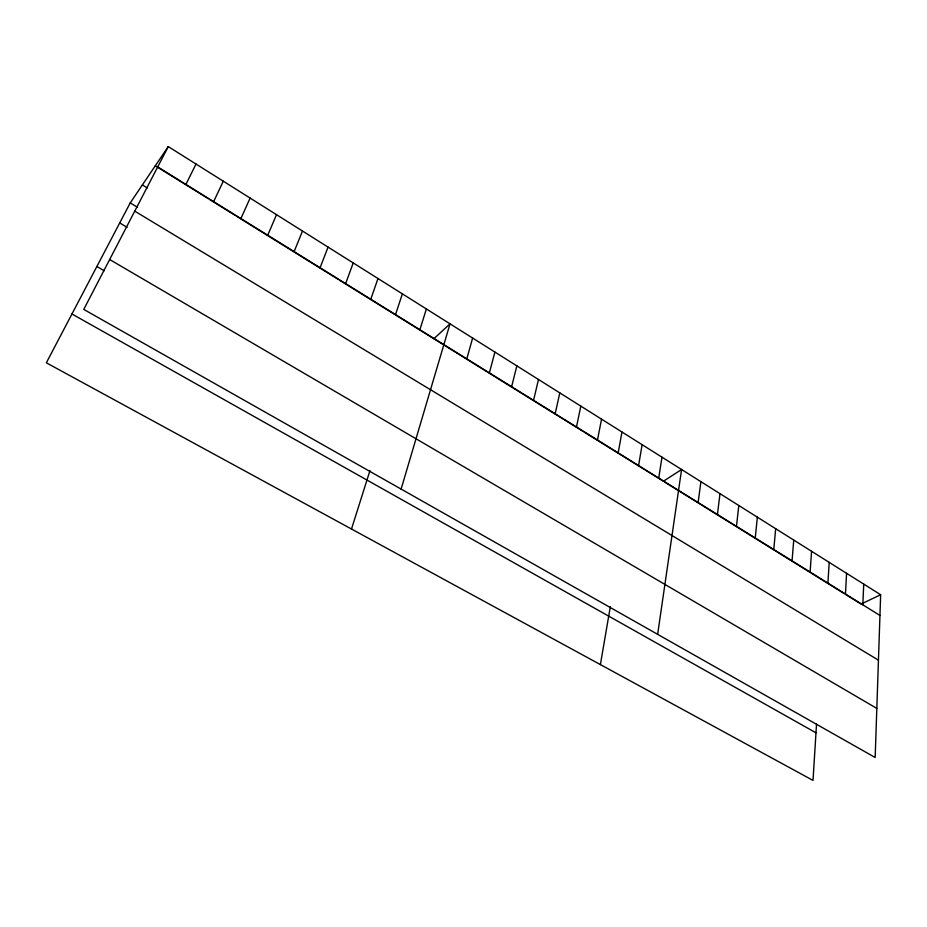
<?xml version="1.0" encoding="UTF-8"?>
<svg xmlns="http://www.w3.org/2000/svg" width="927" height="927" viewBox="0 0 927 927"><rect width="100%" height="100%" fill="white"/><g stroke="black" fill="none" stroke-linecap="round" stroke-linejoin="round"><path stroke-width="1.39" d="M880.65 594.74L875.169 757.498L83.766 309.409L168.262 146.582L880.65 594.74L861.079 604.056L845.447 594.346M862.828 604.821L863.721 584.08M845.482 594.056L846.56 573.292M827.915 583.141L829.19 562.365M816.525 724.172L813.014 780.418L46.35 362.805L130.232 202.897L168.262 146.582M810.105 572.075L811.577 551.287M792.064 560.87L793.744 540.059M773.79 549.514L775.667 528.691M755.25 538.008L757.359 517.173M736.467 526.339L738.796 505.493M717.428 514.52L719.989 493.662M698.124 502.527L700.916 481.669M657.649 634.335L681.588 469.502L663.361 481.275L645.134 469.954M658.715 478.054L661.994 457.173M638.587 465.551L642.121 444.682M600.395 664.601L610.314 606.733M618.182 452.874L621.971 432.005M597.486 440.024L601.542 419.155M576.478 426.976L580.823 406.119M555.18 413.755L559.804 392.886M533.57 400.325L538.483 379.479M511.634 386.71L516.849 365.864M489.386 372.886L494.902 352.063M466.802 358.853L472.631 338.054M401.113 489.085L450.024 323.836L433.848 338.761M419.885 329.722L426.385 308.958M351.495 529.016L369.966 470.58M395.528 314.589L402.376 293.859M370.777 299.224L377.996 278.517M345.632 283.604L353.222 262.932M320.093 267.741L328.065 247.103M294.126 251.611L302.492 231.02M267.741 235.226L276.513 214.682M240.916 218.563L250.116 198.065M213.65 201.634L223.28 181.194M185.921 184.415L196.003 164.033M71.958 313.986L815.992 732.817M96.86 266.501L104.183 270.754M109.664 259.514L876.826 708.413M119.722 222.944L127.115 227.37M134.763 211.147L878.448 660.175M130.232 202.897L137.52 207.312M142.376 184.925L147.289 187.938M157.717 166.895L879.955 615.458M155.296 165.794L181.483 182.051M182.677 182.793L208.401 198.76M209.618 199.525L234.925 215.238M236.13 215.991L338.065 279.282M339.282 280.035L521.461 393.164M522.631 393.894L563.419 419.213M564.624 419.966L582.759 431.229M583.964 431.97L643.917 469.201M664.566 482.017L809.931 572.283M811.079 573.002L844.254 593.604"/></g></svg>
